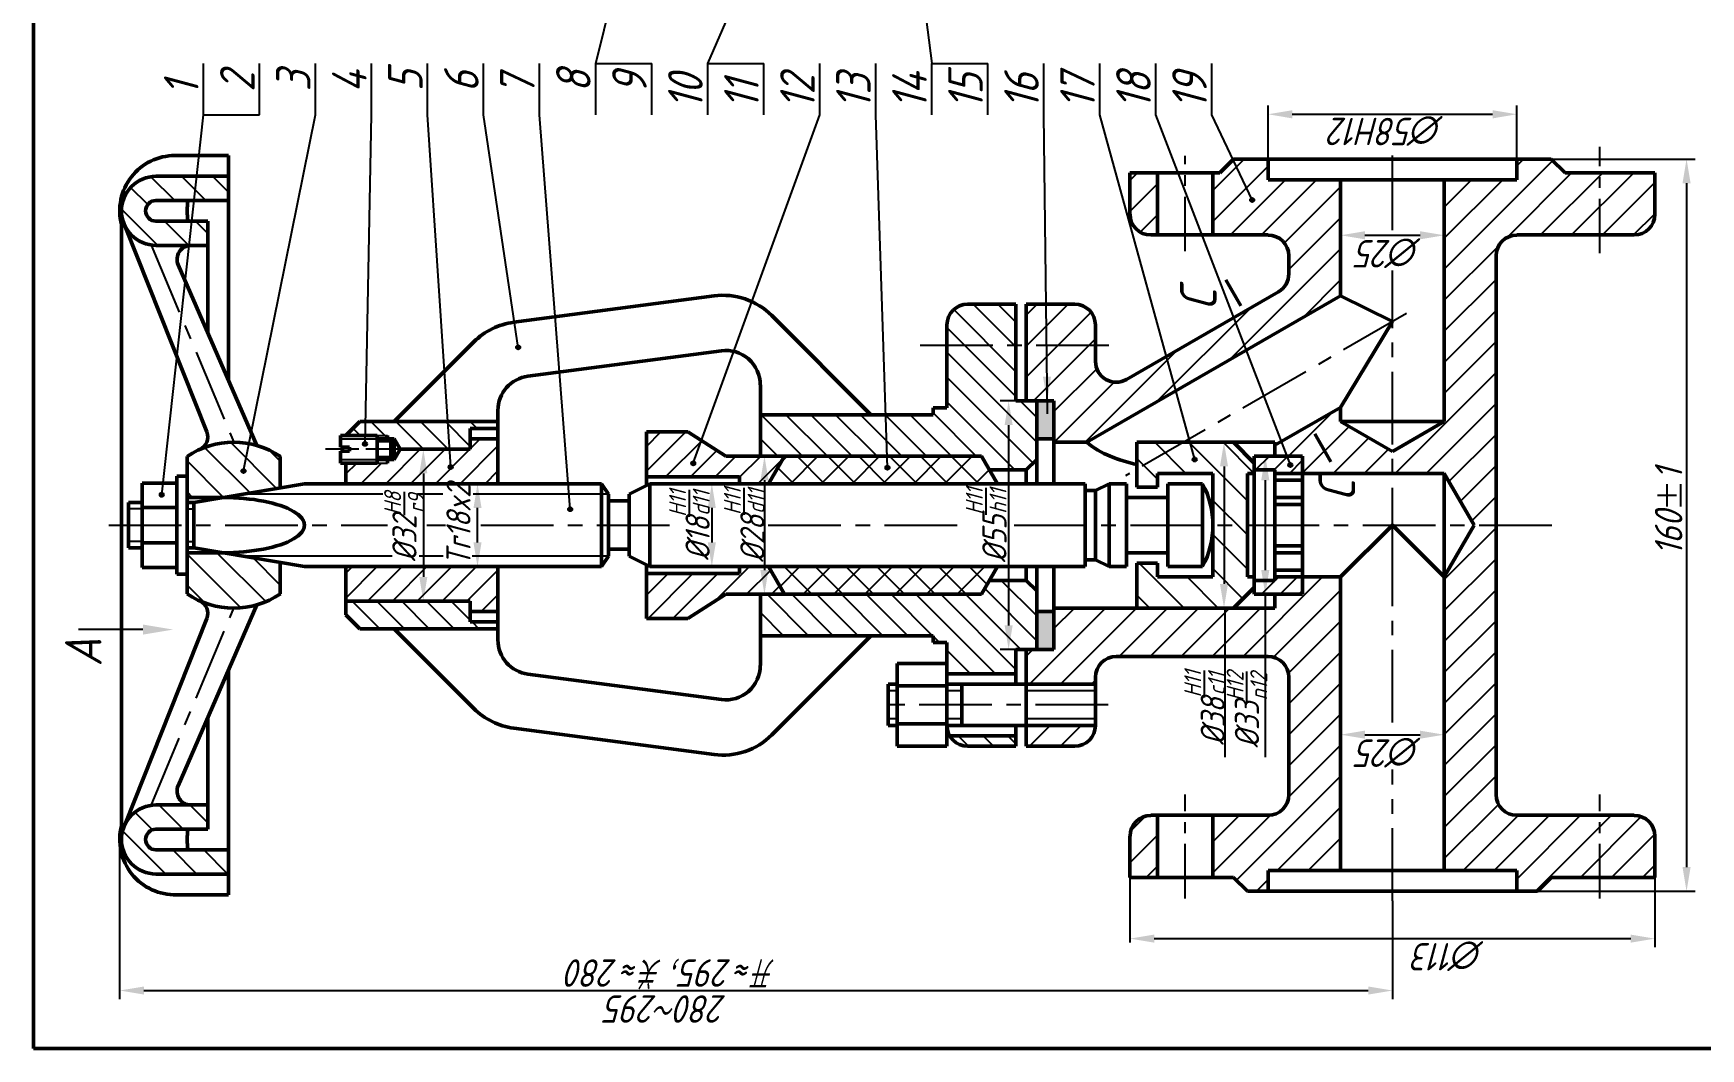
# Model space of a CAD drawing. Header units: millimetres. Extents: x 0 to 322, y 0 to 226.
# Drawn here: x 0 to 182.2, y 0 to 110.9 of the extents above; entities that cross this region are included whole.
import ezdxf

# ---------------------------------------------------------------- set-up
doc = ezdxf.new("R2010")
doc.units = ezdxf.units.MM
doc.header["$LTSCALE"] = 0.25
doc.linetypes.add('CENTER', pattern=[50.8, 31.75, -6.35, 6.35, -6.35])
doc.layers.add('点画线层', color=7, linetype='CENTER')
doc.layers.add('细实线层', color=7, linetype='Continuous')
doc.layers.add('粗实线层', color=7, linetype='Continuous', lineweight=50)
doc.styles.get("Standard").update_dxf_attribs({"font": 'gbeitc.shx', "height": 4, "bigfont": 'gbcbig.shx'})
pattern_1 = [(135, (-14.4835, 285.2542), (-1.35551, -1.35551), [])]
pattern_2 = [(45, (-14.4835, 285.2542), (-1.35551, 1.35551), [])]

msp = doc.modelspace()

# ---------------------------------------------------------------- hatches: boundary and pattern name
at = {"layer": '粗实线层'}
h = msp.add_hatch(color=256, dxfattribs=at)
h.paths.add_polyline_path([(111.51, 70.77), (109.63, 70.77), (109.63, 66.62), (111.51, 66.62)])
h.paths.add_polyline_path([(111.51, 47.75), (109.63, 47.75), (109.63, 43.6), (111.51, 43.6)])
at = {"layer": '细实线层'}
h = msp.add_hatch(dxfattribs=at)
h.set_pattern_fill('ANSI31', color=256, scale=0.754717, angle=360, style=0)
h.set_pattern_definition([(45, (245.5043, 7.0597), (-1.694388, 1.694388), [])])
h.paths.add_polyline_path([(122.83, 95.68), (119.81, 95.68), (119.81, 91.15, 0.414214), (122.08, 88.89), (122.83, 88.89)], flags=16)
h.paths.add_polyline_path([(134.91, 94.92), (134.91, 97.19), (131.14, 97.19), (129.63, 95.68), (128.87, 95.68), (128.87, 88.89), (134.91, 88.89, -0.414214), (137.17, 86.62), (137.17, 83.35), (119.44, 73.11, -0.57735), (116.04, 75.07), (116.04, 76.81), (108.49, 76.81), (108.49, 70.77), (111.51, 70.77), (111.51, 66.24), (115.1, 66.24), (142.83, 82.26), (142.83, 94.92)])
h.paths.add_polyline_path([(116.04, 76.81), (116.04, 79.07, 0.414214), (113.78, 81.34), (108.49, 81.34), (108.49, 76.81)], flags=17)
h.paths.add_polyline_path([(154.15, 94.92), (154.15, 68.51), (148.49, 65.24), (148.49, 62.85), (154.15, 62.85), (157.42, 57.19), (159.81, 57.19), (159.81, 86.62, -0.414214), (162.08, 88.89), (171.14, 88.89), (171.14, 95.68), (167.36, 95.68), (165.85, 97.19), (162.08, 97.19), (162.08, 94.92)])
h.paths.add_polyline_path([(177.17, 95.68), (171.14, 95.68), (171.14, 88.89), (174.91, 88.89, 0.414214), (177.17, 91.15)])
h.paths.add_polyline_path([(142.83, 68.51), (142.83, 70.06), (135.66, 65.92), (135.66, 64.73), (138.68, 64.73), (138.68, 62.85), (148.49, 62.85), (148.49, 65.24)])
h.paths.add_polyline_path([(159.81, 57.19), (157.42, 57.19), (154.15, 51.53), (154.15, 19.45), (162.08, 19.45), (162.08, 17.19), (164.34, 17.19), (165.85, 18.7), (171.14, 18.7), (171.14, 25.49), (162.08, 25.49, -0.414214), (159.81, 27.75)])
h.paths.add_polyline_path([(177.17, 23.22, 0.414214), (174.91, 25.49), (171.14, 25.49), (171.14, 18.7), (177.17, 18.7)])
h.paths.add_polyline_path([(142.83, 51.53), (138.68, 51.53), (138.68, 49.64), (135.66, 49.64), (135.66, 48.13), (134.95, 48.13), (134.95, 42.85), (137.17, 42.85), (137.17, 27.75, -0.414214), (134.91, 25.49), (128.87, 25.49), (128.87, 18.7), (131.14, 18.7), (132.65, 17.19), (134.91, 17.19), (134.91, 19.45), (142.83, 19.45)])
h.paths.add_polyline_path([(122.83, 25.49), (122.08, 25.49, 0.414214), (119.81, 23.22), (119.81, 18.7), (122.83, 18.7)])
h.paths.add_polyline_path([(130.18, 42.85), (134.95, 42.85), (134.95, 48.13), (130.18, 48.13)], flags=16)
h.paths.add_polyline_path([(130.18, 42.85), (130.18, 48.13), (129.15, 48.13), (111.51, 48.13), (111.51, 43.6), (108.49, 43.6), (108.49, 39.83), (116.04, 39.83), (116.04, 40.58, -0.414214), (118.31, 42.85)])
h.paths.add_polyline_path([(108.49, 35.3), (108.49, 33.04), (113.78, 33.04, 0.414214), (116.04, 35.3)])
h = msp.add_hatch(dxfattribs=at)
h.set_pattern_fill('ANSI31', color=256, scale=0.754717, angle=90, style=0)
h.set_pattern_definition([(135, (-14.4835, 285.2542), (-1.694388, -1.694388), [])])
h.paths.add_polyline_path([(13.4, 95.3, 1), (13.4, 87.75), (19.06, 87.75), (19.06, 90.39), (13.4, 90.39, -1), (13.4, 92.66), (21.32, 92.66), (21.32, 95.3)])
h.paths.add_polyline_path([(16.8, 64.68), (16.8, 60.21), (20.68, 60.21), (26.98, 61.27), (26.98, 64.68, 0.307916)])
h.paths.add_polyline_path([(20.68, 54.17), (16.8, 54.17), (16.8, 49.7, 0.307916), (26.98, 49.7), (26.98, 53.1)])
h.paths.add_polyline_path([(19.06, 23.98), (19.06, 26.62), (13.4, 26.62, 1), (13.4, 19.07), (21.32, 19.07), (21.32, 21.72), (13.4, 21.72, -1), (13.4, 23.98)])
h = msp.add_hatch(color=256, dxfattribs=at)
edge = h.paths.add_edge_path()
edge.add_arc((133.17, 92.72), 0.226, 0, 360)
h = msp.add_hatch(dxfattribs=at)
h.set_pattern_fill('ANSI31', color=256, scale=0.603774, angle=90, style=0)
h.set_pattern_definition(pattern_1)
h.paths.add_polyline_path([(109.63, 70.77), (107.36, 70.77), (107.36, 76.81), (99.81, 76.81), (99.81, 70.02), (98.31, 70.02), (98.31, 69.26), (79.44, 69.26), (79.44, 64.73), (103.59, 64.73), (104.46, 63.22), (108.49, 63.22), (109.63, 64.36)])
h.paths.add_polyline_path([(107.36, 81.34), (102.08, 81.34, 0.414214), (99.81, 79.07), (99.81, 76.81), (107.36, 76.81)])
h.paths.add_polyline_path([(109.63, 50.02), (108.49, 51.15), (104.46, 51.15), (103.59, 49.64), (79.44, 49.64), (79.44, 45.11), (98.31, 45.11), (98.31, 44.36), (99.81, 44.36), (99.81, 40.96), (107.36, 40.96), (107.36, 43.6), (109.63, 43.6)])
h.paths.add_polyline_path([(107.36, 34.17), (100.12, 34.17, 0.267949), (102.08, 33.04), (107.36, 33.04)])
h = msp.add_hatch(color=256, dxfattribs=at)
edge = h.paths.add_edge_path()
edge.add_arc((52.97, 76.61), 0.226, 0, 360)
h = msp.add_hatch(dxfattribs=at)
h.set_pattern_fill('ANSI31', color=256, scale=0.603774, angle=90, style=0)
h.set_pattern_definition(pattern_1)
h.paths.add_polyline_path([(35.66, 68.51), (34.15, 67), (37.55, 67), (38.68, 67), (38.68, 66.62), (39.44, 66.62), (40.09, 65.49), (40.31, 65.49), (47.74, 65.49), (47.74, 67.75), (50.76, 67.75), (50.76, 68.51)])
h.paths.add_polyline_path([(50.76, 45.87), (50.76, 46.62), (47.74, 46.62), (47.74, 48.89), (34.15, 48.89), (34.15, 47.38), (35.66, 45.87)])
h.paths.add_polyline_path([(37.55, 67), (37.55, 66.62), (38.68, 66.62), (38.68, 67)], flags=17)
h = msp.add_hatch(dxfattribs=at)
h.set_pattern_fill('ANSI31', color=256, scale=0.603774, style=0)
h.set_pattern_definition(pattern_2)
h.paths.add_polyline_path([(50.76, 61.72), (50.76, 66.62), (47.74, 66.62), (47.74, 65.49), (40.09, 65.49), (39.44, 64.36), (38.68, 64.36), (38.68, 63.98), (37.55, 63.98), (34.15, 63.98), (34.15, 61.72)])
h.paths.add_polyline_path([(34.15, 52.66), (34.15, 48.89), (47.74, 48.89), (47.74, 47.75), (50.76, 47.75), (50.76, 52.66)])
h = msp.add_hatch(color=256, dxfattribs=at)
edge = h.paths.add_edge_path()
edge.add_arc((36.24, 66.07), 0.226, 0, 360)
h = msp.add_hatch(dxfattribs=at)
h.set_pattern_fill('ANSI31', color=256, scale=0.603774, style=0)
h.set_pattern_definition(pattern_2)
h.paths.add_polyline_path([(77.17, 62.47), (77.17, 61.72), (80.34, 61.72), (82.08, 64.73), (75.66, 64.73), (71.51, 67.38), (66.98, 67.38), (66.98, 62.47)])
h.paths.add_polyline_path([(71.51, 47), (75.66, 49.64), (82.08, 49.64), (80.34, 52.66), (77.17, 52.66), (77.17, 51.9), (66.98, 51.9), (66.98, 47)])
h = msp.add_hatch(dxfattribs=at)
h.set_pattern_fill('ANSI31', color=256, scale=0.830189, angle=90, style=0)
h.set_pattern_definition([(135, (-14.4835, 285.2542), (-1.863827, -1.863827), [])])
h.paths.add_polyline_path([(131.14, 66.24), (120.57, 66.24), (120.57, 61.34), (122.83, 61.34), (122.83, 62.85), (128.87, 62.85), (128.87, 57.19), (132.65, 57.19), (132.65, 62.85), (133.4, 62.85), (133.4, 63.98)])
h.paths.add_polyline_path([(133.4, 50.39), (133.4, 51.53), (132.65, 51.53), (132.65, 57.19), (128.87, 57.19), (128.87, 51.53), (122.83, 51.53), (122.83, 53.04), (120.57, 53.04), (120.57, 48.13), (131.14, 48.13)])
h = msp.add_hatch(color=256, dxfattribs=at)
edge = h.paths.add_edge_path()
edge.add_arc((45.6, 63.55), 0.226, 0, 360)
h = msp.add_hatch(color=256, dxfattribs=at)
edge = h.paths.add_edge_path()
edge.add_arc((72.1, 63.95), 0.226, 0, 360)
h = msp.add_hatch(dxfattribs=at)
h.set_pattern_fill('ANSI37', color=256, scale=0.75, angle=90, style=0)
h.set_pattern_definition([(135, (322, -322), (-1.683798, -1.683798), []), (225, (322, -322), (1.683798, -1.683798), [])])
h.paths.add_polyline_path([(80.34, 52.66), (82.08, 49.64), (103.59, 49.64), (105.33, 52.66)])
h.paths.add_polyline_path([(82.08, 64.73), (80.34, 61.72), (105.33, 61.72), (103.59, 64.73), (93.27, 64.73), (93.31, 63.7, -1.016651), (93.32, 63.25, -0.983621), (93.31, 63.7), (93.27, 64.73)])
h = msp.add_hatch(color=256, dxfattribs=at)
edge = h.paths.add_edge_path()
edge.add_arc((126.89, 64.36), 0.226, 0, 360)
h = msp.add_hatch(dxfattribs=at)
h.set_pattern_fill('ANSI31', color=256, scale=0.45283, style=0)
h.set_pattern_definition([(45, (-14.4835, 285.2542), (-1.016633, 1.016633), [])])
h.paths.add_polyline_path([(138.68, 62.85), (138.68, 64.73), (133.4, 64.73), (133.4, 63.22), (135.66, 63.22), (135.66, 62.85)])
h.paths.add_polyline_path([(138.68, 49.64), (138.68, 51.53), (135.66, 51.53), (135.66, 51.15), (133.4, 51.15), (133.4, 49.64)])
h = msp.add_hatch(color=256, dxfattribs=at)
edge = h.paths.add_edge_path()
edge.add_arc((137.34, 63.77), 0.226, 0, 360)
h = msp.add_hatch(color=256, dxfattribs=at)
edge = h.paths.add_edge_path()
edge.add_arc((22.96, 63.11), 0.226, 0, 360)
h = msp.add_hatch(color=256, dxfattribs=at)
edge = h.paths.add_edge_path()
edge.add_arc((93.32, 63.47), 0.226, 0, 360)
h = msp.add_hatch(color=256, dxfattribs=at)
edge = h.paths.add_edge_path()
edge.add_arc((14.03, 60.51), 0.226, 0, 360)
h = msp.add_hatch(color=256, dxfattribs=at)
edge = h.paths.add_edge_path()
edge.add_arc((58.65, 58.93), 0.226, 0, 360)

# ---------------------------------------------------------------- linework, layer by layer
at = {"lineweight": 50}
for p, q in [((0, 226), (0, 0)), ((0, 0), (322, 0))]:
    msp.add_line(p, q, dxfattribs=at)
for p, q in [((135.66, 57.19), (135.66, 63.22)), ((48.53, 55.3), (48.53, 59.07)), ((135.66, 51.15), (135.66, 57.19))]:
    msp.add_line(p, q)
for points in [[(48.09, 59.07), (48.97, 59.07), (48.53, 61.72)], [(48.09, 55.3), (48.97, 55.3), (48.53, 52.66)]]:
    msp.add_solid(points)
at = {"layer": '点画线层', "ltscale": 0.75}
for p, q in [((171.14, 86.89), (171.14, 98.52)), ((125.85, 87.11), (125.85, 97.54)), ((125.85, 16.41), (125.85, 27.77)), ((171.14, 16.41), (171.14, 27.77))]:
    msp.add_line(p, q, dxfattribs=at)
at = {"layer": '点画线层'}
for p, q in [((148.49, 89.41), (148.49, 97.85)), ((148.49, 94.97), (148.49, 97.58)), ((12.87, 87.79), (21.89, 66.24)), ((148.49, 53.32), (148.49, 85.01)), ((150.02, 80.31), (119.32, 62.58)), ((117.52, 76.81), (96.12, 76.81)), ((8.25, 57.19), (38.69, 57.19)), ((43.01, 57.19), (45.03, 57.19)), ((48.88, 57.19), (70.36, 57.19)), ((80.3, 57.19), (102.49, 57.19)), ((107.16, 57.19), (167.3, 57.19)), ((148.49, 35.64), (148.49, 53.32)), ((12.87, 26.58), (21.89, 48.13)), ((117.43, 37.56), (92.56, 37.56)), ((148.49, 16.14), (148.49, 30.5))]:
    msp.add_line(p, q, dxfattribs=at)
at = {"layer": '点画线层', "ltscale": 0.5}
msp.add_line((40.31, 65.49), (31.91, 65.49), dxfattribs=at)
at = {"layer": '粗实线层'}
for p, q in [((15.48, 97.56), (21.32, 97.56)), ((21.32, 72.98), (21.32, 97.56)), ((131.14, 97.19), (129.63, 95.68)), ((131.14, 97.19), (165.85, 97.19)), ((134.91, 94.92), (134.91, 97.19)), ((162.08, 94.92), (162.08, 97.19)), ((165.85, 97.19), (167.36, 95.68)), ((13.4, 95.3), (21.32, 95.3)), ((119.81, 91.15), (119.81, 95.68)), ((119.81, 95.68), (129.63, 95.68)), ((122.83, 88.89), (122.83, 95.68)), ((128.87, 88.89), (128.87, 95.68)), ((134.91, 94.92), (162.08, 94.92)), ((142.83, 82.26), (142.83, 94.92)), ((154.15, 68.51), (154.15, 94.92)), ((167.36, 95.68), (177.17, 95.68)), ((177.17, 95.68), (177.17, 91.15)), ((9.63, 93.02), (9.63, 57.19)), ((13.4, 92.66), (21.32, 92.66)), ((18.94, 67.37), (10.03, 89.83)), ((13.4, 90.39), (19.06, 90.39)), ((19.06, 78.2), (19.06, 90.39)), ((13.4, 87.75), (19.06, 87.75)), ((134.91, 88.89), (122.08, 88.89)), ((174.91, 88.89), (162.08, 88.89)), ((24.4, 65.89), (15.83, 85.64)), ((137.17, 84.65), (137.17, 86.62)), ((159.81, 57.19), (159.81, 86.62)), ((131.92, 81.16), (130.29, 83.99)), ((52.49, 79.35), (74.37, 82.23)), ((142.83, 82.26), (115.1, 66.24)), ((136.04, 82.69), (119.44, 73.11)), ((148.49, 79.43), (142.83, 82.26)), ((102.08, 81.34), (107.36, 81.34)), ((107.36, 70.77), (107.36, 81.34)), ((113.78, 81.34), (108.49, 81.34)), ((108.49, 81.34), (108.49, 70.77)), ((80.69, 80.09), (91.51, 69.26)), ((99.81, 70.02), (99.81, 79.07)), ((116.04, 75.07), (116.04, 79.07)), ((142.83, 70.06), (148.49, 79.43)), ((48.14, 77.21), (39.44, 68.51)), ((54.04, 73.47), (75.17, 76.25)), ((79.44, 72.51), (79.44, 64.73)), ((50.76, 69.73), (50.76, 61.72)), ((98.31, 69.26), (79.44, 69.26)), ((98.31, 69.26), (98.31, 70.02)), ((99.81, 70.02), (98.31, 70.02)), ((107.36, 70.77), (111.51, 70.77)), ((109.63, 61.72), (109.63, 70.77)), ((111.51, 61.72), (111.51, 70.77)), ((142.83, 70.06), (135.66, 65.92)), ((142.83, 68.51), (142.83, 70.06)), ((34.15, 67), (35.66, 68.51)), ((35.66, 68.51), (50.76, 68.51)), ((47.74, 67.75), (50.76, 67.75)), ((47.74, 67.75), (47.74, 65.49)), ((142.83, 68.51), (154.15, 68.51)), ((148.49, 65.24), (142.83, 68.51)), ((154.15, 68.51), (148.49, 65.24)), ((33.55, 67), (37.55, 67)), ((33.55, 67), (33.55, 65.72)), ((33.55, 65.72), (34.53, 65.72)), ((34.53, 65.72), (34.53, 65.26)), ((37.55, 67), (37.55, 63.98)), ((37.55, 66.62), (39.44, 66.62)), ((39.06, 66.39), (37.55, 66.39)), ((38.68, 67), (38.68, 66.39)), ((39.06, 66.39), (39.06, 64.58)), ((39.44, 66.62), (39.44, 64.36)), ((40.09, 65.49), (39.44, 66.62)), ((47.74, 66.62), (50.76, 66.62)), ((66.98, 67.38), (66.98, 61.53)), ((66.98, 67.38), (71.51, 67.38)), ((71.51, 67.38), (75.66, 64.73)), ((111.51, 66.62), (109.63, 66.62)), ((115.1, 66.24), (111.51, 66.24)), ((120.57, 61.34), (120.57, 66.24)), ((120.57, 66.24), (135.66, 66.24)), ((133.4, 63.98), (131.14, 66.24)), ((135.66, 66.24), (135.66, 64.73)), ((141.76, 64.12), (140.01, 67.16)), ((16.8, 64.68), (16.8, 57.19)), ((26.98, 64.68), (26.98, 61.27)), ((33.55, 65.26), (33.55, 63.98)), ((33.55, 65.26), (34.53, 65.26)), ((33.55, 63.98), (37.55, 63.98)), ((34.15, 63.98), (34.15, 61.72)), ((39.06, 64.58), (37.55, 64.58)), ((37.55, 64.36), (38.68, 64.36)), ((38.68, 64.58), (38.68, 63.98)), ((38.68, 64.36), (39.44, 64.36)), ((39.44, 64.36), (40.09, 65.49)), ((40.09, 65.49), (47.74, 65.49)), ((103.59, 64.73), (75.66, 64.73)), ((82.08, 64.73), (80.34, 61.72)), ((103.59, 64.73), (105.33, 61.72)), ((108.49, 63.22), (109.63, 64.36)), ((133.4, 49.64), (133.4, 64.73)), ((138.68, 64.73), (133.4, 64.73)), ((135.19, 64.73), (134.01, 64.73)), ((138.68, 49.64), (138.68, 64.73)), ((15.66, 62.55), (15.66, 57.19)), ((16.8, 62.55), (15.66, 62.55)), ((66.98, 62.47), (77.17, 62.47)), ((77.17, 62.47), (77.17, 61.72)), ((108.49, 63.22), (104.46, 63.22)), ((108.49, 61.72), (108.49, 63.22)), ((122.83, 62.85), (128.87, 62.85)), ((122.83, 61.34), (122.83, 62.85)), ((128.87, 57.19), (128.87, 62.85)), ((132.65, 62.85), (132.65, 57.19)), ((132.65, 62.85), (133.4, 62.85)), ((135.66, 63.22), (133.4, 63.22)), ((135.66, 63.22), (135.66, 51.15)), ((135.66, 62.85), (154.15, 62.85)), ((135.66, 62.09), (138.68, 62.09)), ((154.15, 51.53), (154.15, 62.85)), ((154.15, 62.85), (157.42, 57.19)), ((11.89, 61.79), (11.89, 57.19)), ((11.89, 61.79), (15.66, 61.79)), ((16.8, 60.21), (20.68, 60.21)), ((17.55, 59.68), (29.63, 61.72)), ((62.08, 61.72), (29.63, 61.72)), ((62.08, 61.72), (62.08, 52.66)), ((62.08, 61.72), (62.83, 60.58)), ((62.83, 60.58), (62.83, 53.79)), ((65.1, 60.58), (67.36, 61.72)), ((65.1, 60.58), (65.1, 53.79)), ((67.36, 61.72), (67.36, 52.66)), ((67.36, 61.72), (114.91, 61.72)), ((114.91, 61.72), (114.91, 52.66)), ((114.91, 60.96), (116.04, 60.96)), ((116.04, 60.96), (117.55, 61.72)), ((116.04, 60.96), (116.04, 53.41)), ((117.55, 61.72), (119.44, 61.72)), ((117.55, 61.72), (117.55, 52.66)), ((119.44, 61.72), (119.44, 52.66)), ((119.44, 60.21), (123.97, 60.21)), ((120.57, 61.34), (122.83, 61.34)), ((123.97, 61.72), (127.74, 61.72)), ((123.97, 61.72), (123.97, 52.66)), ((127.74, 52.66), (127.74, 61.72)), ((135.66, 60.21), (138.68, 60.21)), ((10.38, 59.68), (10.38, 57.19)), ((11.89, 59.68), (10.38, 59.68)), ((11.89, 59.11), (15.66, 59.11)), ((16.8, 59.68), (17.55, 59.68)), ((17.55, 59.68), (17.55, 57.19)), ((65.1, 59.83), (62.83, 59.83)), ((135.66, 59.45), (138.68, 59.45)), ((9.63, 21.34), (9.63, 57.19)), ((10.38, 54.7), (10.38, 57.19)), ((11.89, 52.58), (11.89, 57.19)), ((15.66, 51.83), (15.66, 57.19)), ((16.8, 49.7), (16.8, 57.19)), ((17.55, 54.7), (17.55, 57.19)), ((128.87, 57.19), (128.87, 51.53)), ((132.65, 51.53), (132.65, 57.19)), ((148.49, 57.19), (142.83, 51.53)), ((154.15, 51.53), (148.49, 57.19)), ((157.42, 57.19), (154.15, 51.53)), ((159.81, 27.75), (159.81, 57.19)), ((11.89, 54.7), (10.38, 54.7)), ((11.89, 55.26), (15.66, 55.26)), ((16.8, 54.7), (17.55, 54.7)), ((17.55, 54.7), (29.63, 52.66)), ((135.66, 54.92), (138.68, 54.92)), ((16.8, 54.17), (20.68, 54.17)), ((26.98, 49.7), (26.98, 53.1)), ((62.08, 52.66), (62.83, 53.79)), ((65.1, 54.55), (62.83, 54.55)), ((65.1, 53.79), (67.36, 52.66)), ((66.98, 52.85), (66.98, 47)), ((114.91, 53.41), (116.04, 53.41)), ((116.04, 53.41), (117.55, 52.66)), ((119.44, 54.17), (123.97, 54.17)), ((120.57, 53.04), (120.57, 48.13)), ((120.57, 53.04), (122.83, 53.04)), ((122.83, 53.04), (122.83, 51.53)), ((135.66, 54.17), (138.68, 54.17)), ((11.89, 52.58), (15.66, 52.58)), ((16.8, 51.83), (15.66, 51.83)), ((62.08, 52.66), (29.63, 52.66)), ((34.15, 47.38), (34.15, 52.66)), ((50.76, 44.65), (50.76, 52.66)), ((66.98, 51.9), (77.17, 51.9)), ((67.36, 52.66), (114.91, 52.66)), ((77.17, 52.66), (77.17, 51.9)), ((82.08, 49.64), (80.34, 52.66)), ((105.33, 52.66), (103.59, 49.64)), ((108.49, 51.15), (104.46, 51.15)), ((108.49, 51.15), (108.49, 52.66)), ((108.49, 51.15), (109.63, 50.02)), ((109.63, 43.6), (109.63, 52.66)), ((111.51, 43.6), (111.51, 52.66)), ((117.55, 52.66), (119.44, 52.66)), ((122.83, 51.53), (128.87, 51.53)), ((123.97, 52.66), (127.74, 52.66)), ((132.65, 51.53), (133.4, 51.53)), ((133.4, 51.15), (135.66, 51.15)), ((135.66, 52.28), (138.68, 52.28)), ((135.66, 51.53), (142.83, 51.53)), ((142.83, 51.53), (142.83, 19.45)), ((154.15, 19.45), (154.15, 51.53)), ((71.51, 47), (75.66, 49.64)), ((103.59, 49.64), (75.66, 49.64)), ((79.44, 41.87), (79.44, 49.64)), ((133.4, 50.39), (131.14, 48.13)), ((133.4, 49.64), (138.68, 49.64)), ((135.66, 49.64), (135.66, 48.13)), ((24.4, 48.49), (15.83, 28.73)), ((34.15, 48.89), (47.74, 48.89)), ((34.15, 47.38), (35.66, 45.87)), ((47.74, 46.62), (47.74, 48.89)), ((47.74, 47.75), (50.76, 47.75)), ((111.51, 47.75), (109.63, 47.75)), ((111.51, 48.13), (135.66, 48.13)), ((18.94, 47), (10.03, 24.54)), ((35.66, 45.87), (50.76, 45.87)), ((48.14, 37.17), (39.44, 45.87)), ((47.74, 46.62), (50.76, 46.62)), ((66.98, 47), (71.51, 47)), ((98.31, 45.11), (79.44, 45.11)), ((80.69, 34.29), (91.51, 45.11)), ((98.31, 44.36), (98.31, 45.11)), ((99.81, 44.36), (98.31, 44.36)), ((99.81, 39.83), (99.81, 44.36)), ((94.38, 42.09), (94.38, 33.04)), ((99.81, 42.09), (94.38, 42.09)), ((107.36, 39.83), (107.36, 43.6)), ((107.36, 43.6), (111.51, 43.6)), ((108.49, 43.6), (108.49, 33.04)), ((118.31, 42.85), (134.91, 42.85)), ((21.32, 16.81), (21.32, 41.39)), ((54.04, 40.91), (75.17, 38.13)), ((107.36, 40.96), (99.81, 40.96)), ((116.04, 35.3), (116.04, 40.58)), ((137.17, 27.75), (137.17, 40.58)), ((93.4, 39.83), (93.4, 35.3)), ((94.38, 39.83), (93.4, 39.83)), ((94.38, 39.65), (99.81, 39.65)), ((116.04, 39.83), (99.81, 39.83)), ((99.81, 39.83), (99.81, 33.04)), ((101.45, 39.83), (101.45, 35.3)), ((19.06, 23.98), (19.06, 36.18)), ((52.49, 35.02), (74.37, 32.14)), ((94.38, 35.3), (93.4, 35.3)), ((94.38, 35.48), (99.81, 35.48)), ((116.04, 35.3), (99.81, 35.3)), ((107.36, 33.04), (107.36, 35.3)), ((99.81, 33.04), (94.38, 33.04)), ((107.36, 34.17), (100.12, 34.17)), ((102.08, 33.04), (107.36, 33.04)), ((108.49, 33.04), (113.78, 33.04)), ((13.4, 26.62), (19.06, 26.62)), ((13.4, 23.98), (19.06, 23.98)), ((122.08, 25.49), (134.91, 25.49)), ((122.83, 18.7), (122.83, 25.49)), ((128.87, 18.7), (128.87, 25.49)), ((162.08, 25.49), (174.91, 25.49)), ((119.81, 18.7), (119.81, 23.22)), ((177.17, 23.22), (177.17, 18.7)), ((13.4, 21.72), (21.32, 21.72)), ((13.4, 19.07), (21.32, 19.07)), ((131.14, 18.7), (119.81, 18.7)), ((131.14, 18.7), (132.65, 17.19)), ((134.91, 19.45), (162.08, 19.45)), ((134.91, 19.45), (134.91, 17.19)), ((162.08, 19.45), (162.08, 17.19)), ((165.85, 18.7), (164.34, 17.19)), ((177.17, 18.7), (165.85, 18.7)), ((15.29, 16.81), (21.32, 16.81)), ((132.65, 17.19), (164.34, 17.19))]:
    msp.add_line(p, q, dxfattribs=at)
for centre, radius, start, end in [((15.48, 91.53), 6.04, 90, 194.3615), ((13.4, 91.53), 3.77, 90, 270), ((13.4, 91.53), 1.13, 90, 270), ((22.93, 91.53), 6.13, 169.3563, 190.6437), ((122.08, 91.15), 2.26, 180, 270), ((174.91, 91.15), 2.26, 270, 0), ((17.21, 86.24), 1.51, 90, 203.461), ((134.91, 86.62), 2.26, 0, 90), ((162.08, 86.62), 2.26, 90, 180), ((134.91, 84.65), 2.26, 300, 0), ((75.35, 74.75), 7.55, 45, 97.4959), ((102.08, 79.07), 2.26, 90, 180), ((113.78, 79.07), 2.26, 0, 90), ((53.47, 71.87), 7.55, 97.4959, 135), ((75.66, 72.51), 3.77, 0, 97.4959), ((118.31, 75.07), 2.26, 180, 300), ((54.53, 69.73), 3.77, 97.4959, 180), ((21.89, 57.19), 9.06, 55.7711, 124.2289), ((17.54, 66.82), 1.51, 294.3209, 21.6465), ((119.25, 57.19), 9.62, 331.9275, 28.0725), ((21.89, 57.19), 9.06, 235.7711, 304.2289), ((17.54, 47.56), 1.51, 338.3535, 65.6791), ((54.53, 44.65), 3.77, 180, 262.5041), ((118.31, 40.58), 2.26, 90, 180), ((134.91, 40.58), 2.26, 0, 90), ((75.66, 41.87), 3.77, 262.5041, 0), ((53.47, 42.5), 7.55, 225, 262.5041), ((102.08, 35.3), 2.26, 180, 270), ((113.78, 35.3), 2.26, 270, 0), ((75.35, 39.62), 7.55, 262.5041, 315), ((17.21, 28.13), 1.51, 156.539, 270), ((134.91, 27.75), 2.26, 270, 0), ((162.08, 27.75), 2.26, 180, 270), ((13.4, 22.85), 3.77, 90, 270), ((15.48, 22.85), 6.04, 165.5297, 271.7899), ((13.4, 22.85), 1.13, 90, 270), ((22.93, 22.85), 6.13, 169.3563, 190.6437), ((122.08, 23.22), 2.26, 90, 180), ((174.91, 23.22), 2.26, 0, 90)]:
    msp.add_arc(centre, radius, start, end, dxfattribs=at)
msp.add_ellipse((20.68, 57.19), major_axis=(8.94, 0), ratio=0.3375, start_param=4.712389, end_param=7.853982, dxfattribs=at)
msp.add_open_spline([(115.1, 66.24), (116.63, 64.96), (118.57, 64.27), (120.57, 63.82)], degree=3, dxfattribs=at)
at = {"layer": '细实线层'}
for p, q in [((73.68, 107.62), (81.49, 125.51)), ((61.44, 107.62), (65.27, 122.87)), ((96.52, 120.71), (98.16, 107.62)), ((18.6, 102.01), (18.6, 107.62)), ((24.72, 102.01), (24.72, 107.62)), ((30.84, 102.01), (30.84, 107.62)), ((36.96, 102.01), (36.96, 107.62)), ((43.08, 102.01), (43.08, 107.62)), ((49.2, 102.01), (49.2, 107.62)), ((55.32, 102.01), (55.32, 107.62)), ((61.44, 102.01), (61.44, 107.62)), ((61.44, 107.62), (67.56, 107.62)), ((67.56, 102.01), (67.56, 107.62)), ((73.68, 102.01), (73.68, 107.62)), ((73.68, 107.62), (79.8, 107.62)), ((79.8, 102.01), (79.8, 107.62)), ((85.92, 102.01), (85.92, 107.62)), ((92.04, 102.01), (92.04, 107.62)), ((98.16, 102.01), (98.16, 107.62)), ((98.16, 107.62), (104.28, 107.62)), ((104.28, 102.01), (104.28, 107.62)), ((110.4, 102.01), (110.4, 107.62)), ((116.52, 102.01), (116.52, 107.62)), ((122.64, 102.01), (122.64, 107.62)), ((128.76, 102.01), (128.76, 107.62)), ((134.91, 97.19), (134.91, 103.02)), ((137.55, 102.08), (159.44, 102.08)), ((162.08, 97.19), (162.08, 103.02)), ((14.03, 60.51), (18.6, 102.01)), ((18.6, 102.01), (24.72, 102.01)), ((22.96, 63.11), (30.84, 102.01)), ((36.24, 66.07), (36.96, 102.01)), ((45.6, 63.55), (43.08, 102.01)), ((52.97, 76.61), (49.2, 102.01)), ((58.65, 58.93), (55.32, 102.01)), ((72.1, 63.95), (85.92, 102.01)), ((93.32, 63.47), (92.04, 102.01)), ((110.8, 69.36), (110.4, 102.01)), ((126.89, 64.36), (116.52, 102.01)), ((137.34, 63.77), (122.64, 102.01)), ((133.17, 92.72), (128.76, 102.01)), ((165.85, 97.19), (181.58, 97.19)), ((180.63, 94.55), (180.63, 19.83)), ((145.48, 88.86), (151.51, 88.86)), ((109.43, 70.77), (105.62, 70.77)), ((106.56, 68.13), (106.56, 46.24)), ((33.55, 66.62), (37.55, 66.62)), ((37.55, 67), (38.68, 67)), ((130.18, 66.24), (129.15, 66.24)), ((33.55, 64.36), (37.55, 64.36)), ((37.55, 63.98), (38.68, 63.98)), ((42.61, 62.85), (42.61, 51.53)), ((79.88, 62.09), (79.88, 52.28)), ((130.09, 63.6), (130.09, 50.77)), ((134.6, 62.09), (134.6, 52.28)), ((38.19, 60.58), (22.92, 60.58)), ((44.73, 60.58), (41.97, 60.58)), ((62.83, 60.58), (48.06, 60.58)), ((11.89, 58.96), (10.38, 58.96)), ((16.8, 58.96), (17.55, 58.96)), ((74.13, 59.07), (74.13, 55.3)), ((11.89, 55.41), (10.38, 55.41)), ((16.8, 55.41), (17.55, 55.41)), ((39.21, 53.79), (22.92, 53.79)), ((44.76, 53.79), (42.17, 53.79)), ((62.83, 53.79), (47.93, 53.79)), ((135.19, 49.64), (134.01, 49.64)), ((134.6, 49.64), (134.6, 31.85)), ((130.18, 48.13), (129.15, 48.13)), ((130.18, 48.13), (130.18, 31.85)), ((109.43, 43.6), (105.62, 43.6)), ((94.38, 39.1), (93.4, 39.1)), ((101.45, 39.1), (99.81, 39.1)), ((116.04, 39.1), (108.49, 39.1)), ((94.38, 36.03), (93.4, 36.03)), ((101.45, 36.03), (99.81, 36.03)), ((116.04, 36.03), (108.49, 36.03)), ((145.48, 34.3), (151.51, 34.3)), ((9.43, 22.85), (9.43, 5.41)), ((119.81, 18.7), (119.81, 11.59)), ((177.17, 18.7), (177.17, 11.07)), ((164.34, 17.19), (181.58, 17.19)), ((148.49, 16.14), (148.49, 5.41)), ((122.46, 12.02), (174.53, 12.02)), ((12.08, 6.35), (145.85, 6.35))]:
    msp.add_line(p, q, dxfattribs=at)
at = {"layer": '细实线层', "linetype": 'ByBlock', "lineweight": -2}
msp.add_lwpolyline([(11.98, 45.78), (4.92, 45.78)], dxfattribs=at)
at = {"layer": '细实线层'}
for centre in [(133.17, 92.72), (52.97, 76.61), (36.24, 66.07), (45.6, 63.55), (72.1, 63.95), (126.89, 64.36), (137.34, 63.77), (22.96, 63.11), (93.32, 63.47), (14.03, 60.51), (58.65, 58.93)]:
    msp.add_circle(centre, 0.226, dxfattribs=at)
msp.add_arc((21.89, 57.19), 9.06, 114.3209, 124.2289, dxfattribs=at)
for points in [[(137.55, 102.52), (137.55, 101.63), (134.91, 102.08)], [(159.44, 102.52), (159.44, 101.63), (162.08, 102.08)], [(180.19, 94.55), (181.07, 94.55), (180.63, 97.19)], [(145.48, 89.3), (145.48, 88.42), (142.83, 88.86)], [(151.51, 89.3), (151.51, 88.42), (154.15, 88.86)], [(111.19, 73.42), (110.31, 73.41), (110.78, 70.77)], [(106.12, 68.13), (107, 68.13), (106.56, 70.77)], [(129.65, 63.6), (130.53, 63.6), (130.09, 66.24)], [(42.17, 62.85), (43.05, 62.85), (42.61, 65.49)], [(79.44, 62.09), (80.32, 62.09), (79.88, 64.73)], [(134.16, 62.09), (135.04, 62.09), (134.6, 64.73)], [(73.69, 59.07), (74.57, 59.07), (74.13, 61.72)], [(73.69, 55.3), (74.57, 55.3), (74.13, 52.66)], [(42.17, 51.53), (43.05, 51.53), (42.61, 48.89)], [(79.44, 52.28), (80.32, 52.28), (79.88, 49.64)], [(134.16, 52.28), (135.04, 52.28), (134.6, 49.64)], [(129.65, 50.77), (130.53, 50.77), (130.09, 48.13)], [(11.98, 46.33), (15.28, 45.78), (11.98, 45.23)], [(106.12, 46.24), (107, 46.24), (106.56, 43.6)], [(145.48, 34.74), (145.48, 33.86), (142.83, 34.3)], [(151.51, 34.74), (151.51, 33.86), (154.15, 34.3)], [(180.19, 19.83), (181.07, 19.83), (180.63, 17.19)], [(122.46, 12.46), (122.46, 11.58), (119.81, 12.02)], [(174.53, 12.46), (174.53, 11.58), (177.17, 12.02)], [(12.08, 6.79), (12.08, 5.91), (9.43, 6.35)], [(145.85, 6.79), (145.85, 5.91), (148.49, 6.35)]]:
    msp.add_solid(points, dxfattribs=at)

# ---------------------------------------------------------------- texts
at = {"insert": (46.45, 57.19), "char_height": 2.642, "attachment_point": 5, "rotation": 90}
msp.add_mtext('Tr18x2', dxfattribs=at)
at = {"layer": '细实线层'}
for s, height, rotation, p in [('5', 3.77, 90, (42.53, 104.58)), ('1', 3.77, 90, (18.05, 104.09)), ('2', 3.77, 90, (24.17, 104.53)), ('3', 3.77, 90, (30.29, 104.58)), ('4', 3.77, 90, (36.41, 104.42)), ('6', 3.77, 90, (48.65, 104.47)), ('7', 3.77, 90, (54.77, 104.09)), ('8', 3.77, 90, (60.89, 104.47)), ('9', 3.77, 90, (67.01, 104.31)), ('10', 3.774, 90, (73.13, 102.63)), ('11', 3.774, 90, (79.25, 102.63)), ('12', 3.774, 90, (85.37, 102.63)), ('13', 3.774, 90, (91.49, 102.63)), ('14', 3.774, 90, (97.61, 102.63)), ('15', 3.774, 90, (103.73, 102.63)), ('16', 3.774, 90, (109.85, 102.63)), ('17', 3.774, 90, (115.97, 102.63)), ('18', 3.774, 90, (122.09, 102.63)), ('19', 3.774, 90, (128.21, 102.63)), ('∅58H12', 3, 180, (153.94, 101.7)), ('∅25', 3, 180, (151.49, 88.34)), ('C', 4, 90, (129.28, 80.57)), ('C', 4, 90, (144.42, 59.72)), ('A', 4, 90, (7.45, 41.75)), ('∅25', 3, 180, (151.49, 33.78)), ('∅113', 3, 180, (158.38, 11.55)), ('280', 3, 180, (63.83, 9.76)), ('≈', 3, 180, (66.17, 9.76)), ('295，关', 3, 180, (76.31, 9.76)), ('≈', 3, 180, (78.55, 9.76)), ('开', 3, 180, (81.03, 9.76)), ('280～295', 3, 180, (75.75, 5.83))]:
    msp.add_text(s, height=height, rotation=rotation, dxfattribs=at).set_placement(p)
at = {"layer": '细实线层', "insert": (177.17, 53.87), "char_height": 3, "width": 18.5581, "attachment_point": 1, "rotation": 90}
msp.add_mtext('160{\\Ftxt|c134;\\H0.83333x;±}1', dxfattribs=at)
at = {"layer": '细实线层', "char_height": 2.6415, "attachment_point": 5, "rotation": 90}
for s, insert in [('\\A1;%%C32{\\H0.7x;\\SH8/r9;}', (40.55, 57.02)), ('%%C18{\\H0.7x;\\SH11/d11;}', (71.68, 57.19)), ('%%C28{\\H0.7x;\\SH11/d11;}', (77.67, 57.19)), ('%%C55{\\H0.7x;\\SH11/h11;}', (104.11, 57.19)), ('%%C38{\\H0.7x;\\SH11/c11;}', (127.97, 37.23)), ('\\A1;%%C33{\\H0.7x;\\SH12/n12;}', (132.6, 37.02))]:
    msp.add_mtext(s, dxfattribs=dict(at, insert=insert))

doc.saveas('drawing.dxf')
